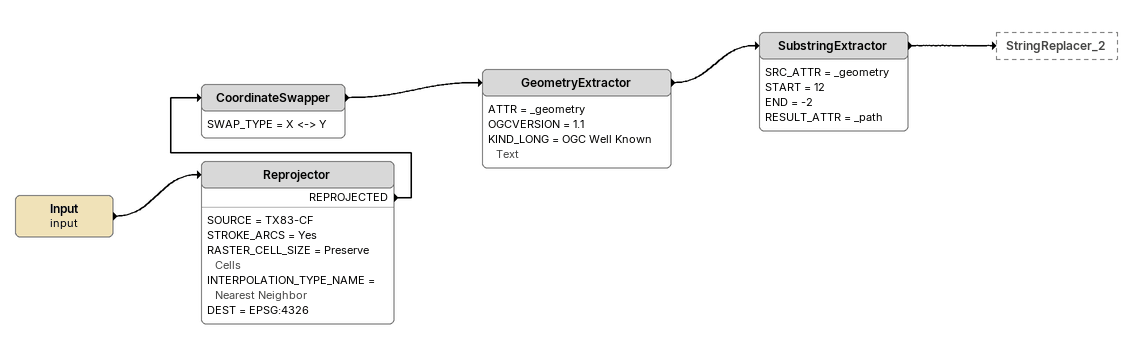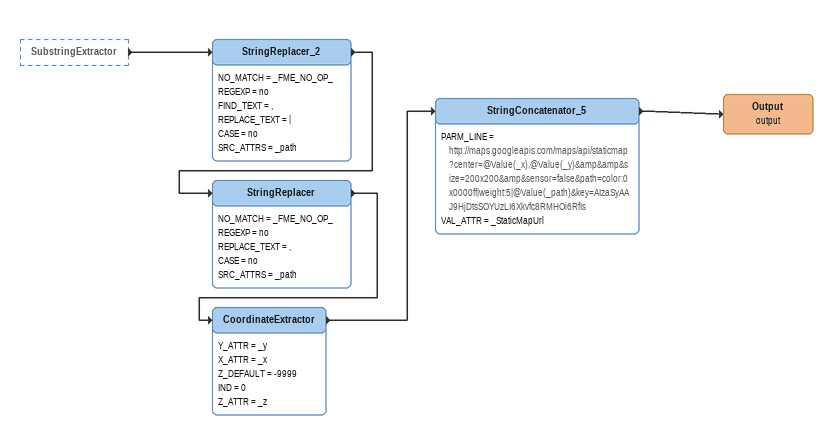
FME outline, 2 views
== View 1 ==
Input (input)
    -> Reprojector
Reprojector
    SOURCE = TX83-CF
    STROKE_ARCS = Yes
    RASTER_CELL_SIZE = Preserve Cells
    INTERPOLATION_TYPE_NAME = Nearest Neighbor
    DEST = EPSG:4326
    REPROJECTED -> CoordinateSwapper
CoordinateSwapper
    SWAP_TYPE = X <-> Y
    -> GeometryExtractor
GeometryExtractor
    ATTR = _geometry
    OGCVERSION = 1.1
    KIND_LONG = OGC Well Known Text
    -> SubstringExtractor
SubstringExtractor
    SRC_ATTR = _geometry
    START = 12
    END = -2
    RESULT_ATTR = _path
    -> StringReplacer_2

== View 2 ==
SubstringExtractor [outside]
    -> StringReplacer_2
StringReplacer_2
    NO_MATCH = _FME_NO_OP_
    REGEXP = no
    FIND_TEXT = ,
    REPLACE_TEXT = |
    CASE = no
    SRC_ATTRS = _path
    -> StringReplacer
StringReplacer
    NO_MATCH = _FME_NO_OP_
    REGEXP = no
    REPLACE_TEXT = ,
    CASE = no
    SRC_ATTRS = _path
    -> CoordinateExtractor
CoordinateExtractor
    Y_ATTR = _y
    X_ATTR = _x
    Z_DEFAULT = -9999
    IND = 0
    Z_ATTR = _z
    -> StringConcatenator_5
StringConcatenator_5
    PARM_LINE = http://maps.googleapis.com/maps/api/staticmap?center=@Value(_x),@Value(_y)&amp&amp&size=200x200&amp&sensor=false&path=color:0x0000ff|weight:5|@Value(_path)&key=AIzaSyAAJ9HjDtsSOYUzLI6Xkvfc8RMHOi6RfIs
    VAL_ATTR = _StaticMapUrl
    -> Output (output)
Output (output)
